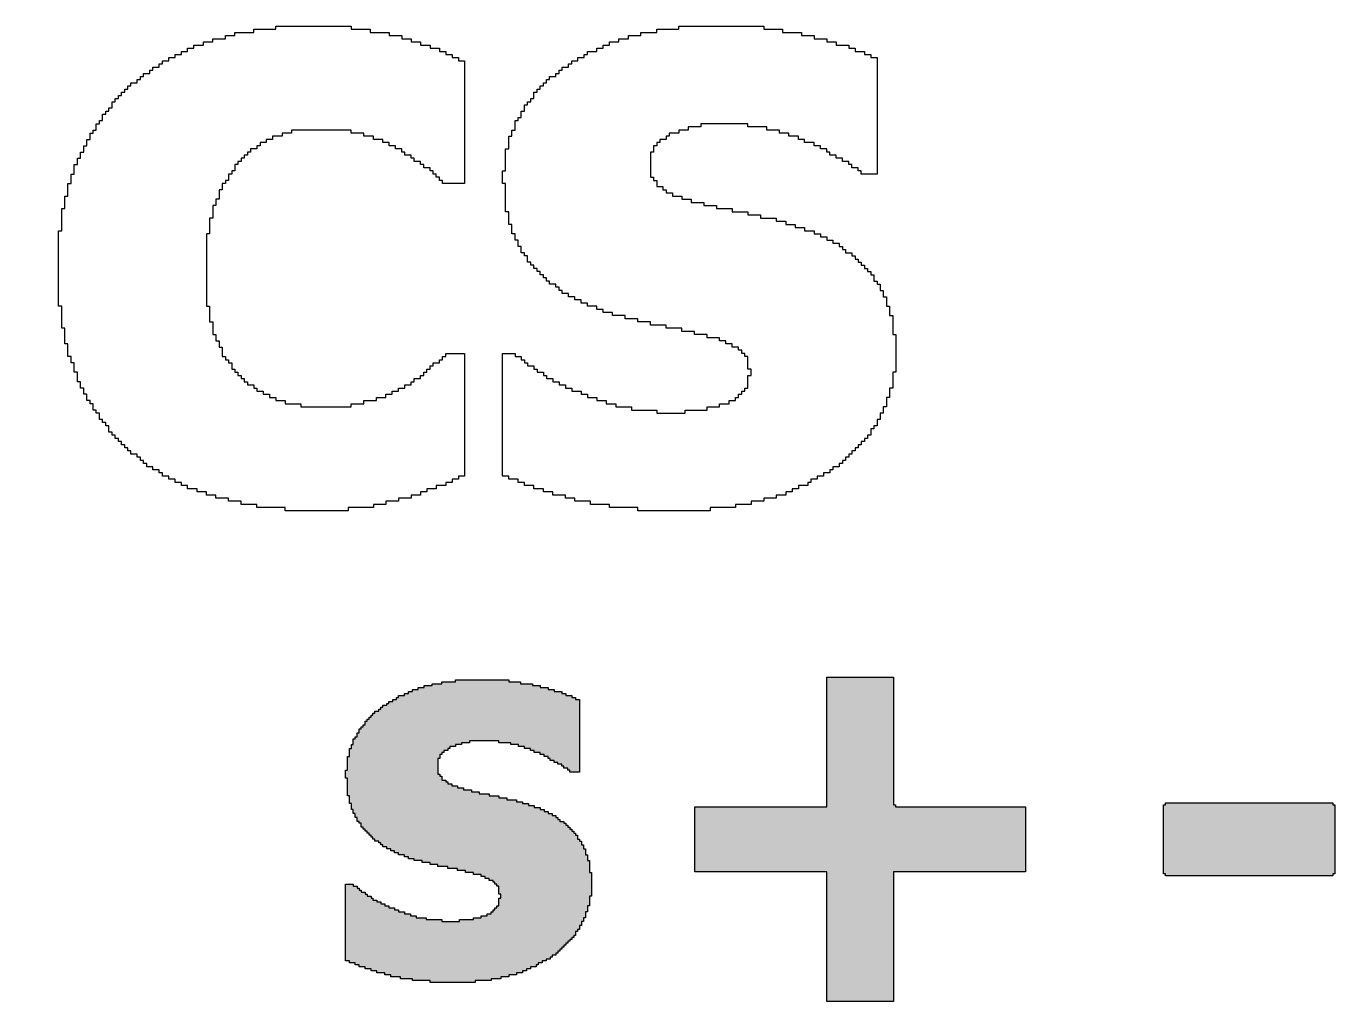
# Model space of a CAD drawing. Header units: inches. Extents: x 0.67 to 2.91, y 19.19 to 21.69.
# Drawn here: x 2.1376 to 2.6127, y 20.62 to 20.9755 of the extents above; entities that cross this region are included whole.
import ezdxf

# ---------------------------------------------------------------- set-up
doc = ezdxf.new("R2010")
doc.units = ezdxf.units.IN
doc.header["$LTSCALE"] = 1.21
doc.header["$MEASUREMENT"] = 0
doc.layers.add('R2V', color=7, linetype='Continuous')

msp = doc.modelspace()

# ---------------------------------------------------------------- hatches: boundary and pattern name
h = msp.add_hatch(color=5)
h.paths.add_polyline_path([(1.01657, 20.66645), (1.01657, 20.69145), (1.01586, 20.69145), (1.01586, 20.69217), (0.95514, 20.69217), (0.95514, 20.69145), (0.95443, 20.69145), (0.95443, 20.66645), (0.95514, 20.66645), (0.95514, 20.66574), (1.01586, 20.66574), (1.01586, 20.66645)])
h.paths.add_polyline_path([(1.17965, 20.66717), (1.17965, 20.69074), (1.13251, 20.69074), (1.13251, 20.69145), (1.13179, 20.69145), (1.13179, 20.73788), (1.10751, 20.73788), (1.10751, 20.69074), (1.05965, 20.69074), (1.05965, 20.66717), (1.10751, 20.66717), (1.10751, 20.62003), (1.13179, 20.62003), (1.13179, 20.66717)])
h.paths.add_polyline_path([(1.31648, 20.67672), (1.31648, 20.67743), (1.31577, 20.67743), (1.31577, 20.67886), (1.31506, 20.67886), (1.31506, 20.67957), (1.31434, 20.67957), (1.31434, 20.68029), (1.31363, 20.68029), (1.31363, 20.681), (1.31291, 20.681), (1.31291, 20.68172), (1.3122, 20.68172), (1.3122, 20.68243), (1.31148, 20.68243), (1.31148, 20.68314), (1.31077, 20.68314), (1.31077, 20.68386), (1.30934, 20.68386), (1.30934, 20.68457), (1.30863, 20.68457), (1.30863, 20.68529), (1.30791, 20.68529), (1.30791, 20.686), (1.30648, 20.686), (1.30648, 20.68672), (1.30506, 20.68672), (1.30506, 20.68743), (1.30363, 20.68743), (1.30363, 20.68814), (1.3022, 20.68814), (1.3022, 20.68886), (1.30006, 20.68886), (1.30006, 20.68957), (1.29791, 20.68957), (1.29791, 20.69029), (1.29577, 20.69029), (1.29577, 20.691), (1.29363, 20.691), (1.29363, 20.69172), (1.29006, 20.69172), (1.29006, 20.69243), (1.2872, 20.69243), (1.2872, 20.69314), (1.28363, 20.69314), (1.28363, 20.69386), (1.28006, 20.69386), (1.28006, 20.69457), (1.2772, 20.69457), (1.2772, 20.69529), (1.27434, 20.69529), (1.27434, 20.696), (1.2722, 20.696), (1.2722, 20.69672), (1.27006, 20.69672), (1.27006, 20.69743), (1.26863, 20.69743), (1.26863, 20.69814), (1.26791, 20.69814), (1.26791, 20.69886), (1.26648, 20.69886), (1.26648, 20.70029), (1.26577, 20.70029), (1.26577, 20.701), (1.26506, 20.701), (1.26506, 20.70672), (1.26577, 20.70672), (1.26577, 20.70814), (1.26648, 20.70814), (1.26648, 20.70886), (1.2672, 20.70886), (1.2672, 20.70957), (1.26863, 20.70957), (1.26863, 20.71029), (1.26934, 20.71029), (1.26934, 20.711), (1.27148, 20.711), (1.27148, 20.71172), (1.27363, 20.71172), (1.27363, 20.71243), (1.27648, 20.71243), (1.27648, 20.71314), (1.2872, 20.71314), (1.2872, 20.71243), (1.29148, 20.71243), (1.29148, 20.71172), (1.29434, 20.71172), (1.29434, 20.711), (1.29648, 20.711), (1.29648, 20.71029), (1.29863, 20.71029), (1.29863, 20.70957), (1.30006, 20.70957), (1.30006, 20.70886), (1.3022, 20.70886), (1.3022, 20.70814), (1.30363, 20.70814), (1.30363, 20.70743), (1.30506, 20.70743), (1.30506, 20.70672), (1.30577, 20.70672), (1.30577, 20.706), (1.3072, 20.706), (1.3072, 20.70529), (1.30863, 20.70529), (1.30863, 20.70457), (1.31006, 20.70457), (1.31006, 20.70386), (1.31077, 20.70386), (1.31077, 20.70314), (1.3122, 20.70314), (1.3122, 20.70243), (1.31291, 20.70243), (1.31291, 20.70172), (1.31648, 20.70172), (1.31648, 20.72814), (1.31506, 20.72814), (1.31506, 20.72886), (1.31363, 20.72886), (1.31363, 20.72957), (1.31148, 20.72957), (1.31148, 20.73029), (1.31006, 20.73029), (1.31006, 20.731), (1.3072, 20.731), (1.3072, 20.73172), (1.30506, 20.73172), (1.30506, 20.73243), (1.3022, 20.73243), (1.3022, 20.73314), (1.29934, 20.73314), (1.29934, 20.73386), (1.29506, 20.73386), (1.29506, 20.73457), (1.29077, 20.73457), (1.29077, 20.73529), (1.27148, 20.73529), (1.27148, 20.73457), (1.26648, 20.73457), (1.26648, 20.73386), (1.26291, 20.73386), (1.26291, 20.73314), (1.26006, 20.73314), (1.26006, 20.73243), (1.25791, 20.73243), (1.25791, 20.73172), (1.25577, 20.73172), (1.25577, 20.731), (1.25434, 20.731), (1.25434, 20.73029), (1.25291, 20.73029), (1.25291, 20.72957), (1.25077, 20.72957), (1.25077, 20.72886), (1.25006, 20.72886), (1.25006, 20.72814), (1.24863, 20.72814), (1.24863, 20.72743), (1.2472, 20.72743), (1.2472, 20.72672), (1.24648, 20.72672), (1.24648, 20.726), (1.24506, 20.726), (1.24506, 20.72529), (1.24434, 20.72529), (1.24434, 20.72457), (1.24363, 20.72457), (1.24363, 20.72386), (1.2422, 20.72386), (1.2422, 20.72314), (1.24148, 20.72314), (1.24148, 20.72243), (1.24077, 20.72243), (1.24077, 20.72172), (1.24006, 20.72172), (1.24006, 20.721), (1.23934, 20.721), (1.23934, 20.72029), (1.23863, 20.72029), (1.23863, 20.71886), (1.23791, 20.71886), (1.23791, 20.71814), (1.2372, 20.71814), (1.2372, 20.71743), (1.23648, 20.71743), (1.23648, 20.716), (1.23577, 20.716), (1.23577, 20.71457), (1.23506, 20.71457), (1.23506, 20.71386), (1.23434, 20.71386), (1.23434, 20.71172), (1.23363, 20.71172), (1.23363, 20.71029), (1.23291, 20.71029), (1.23291, 20.70743), (1.2322, 20.70743), (1.2322, 20.70243), (1.23148, 20.70243), (1.23148, 20.69957), (1.2322, 20.69957), (1.2322, 20.69314), (1.23291, 20.69314), (1.23291, 20.69029), (1.23363, 20.69029), (1.23363, 20.68814), (1.23434, 20.68814), (1.23434, 20.68672), (1.23506, 20.68672), (1.23506, 20.68529), (1.23577, 20.68529), (1.23577, 20.68386), (1.23648, 20.68386), (1.23648, 20.68314), (1.2372, 20.68314), (1.2372, 20.68172), (1.23791, 20.68172), (1.23791, 20.681), (1.23863, 20.681), (1.23863, 20.68029), (1.23934, 20.68029), (1.23934, 20.67957), (1.24006, 20.67957), (1.24006, 20.67886), (1.24077, 20.67886), (1.24077, 20.67814), (1.24148, 20.67814), (1.24148, 20.67743), (1.2422, 20.67743), (1.2422, 20.67672), (1.24363, 20.67672), (1.24363, 20.676), (1.24434, 20.676), (1.24434, 20.67529), (1.24506, 20.67529), (1.24506, 20.67457), (1.24648, 20.67457), (1.24648, 20.67386), (1.24791, 20.67386), (1.24791, 20.67314), (1.24934, 20.67314), (1.24934, 20.67243), (1.25077, 20.67243), (1.25077, 20.67172), (1.25291, 20.67172), (1.25291, 20.671), (1.25434, 20.671), (1.25434, 20.67029), (1.25648, 20.67029), (1.25648, 20.66957), (1.25934, 20.66957), (1.25934, 20.66886), (1.2622, 20.66886), (1.2622, 20.66814), (1.26506, 20.66814), (1.26506, 20.66743), (1.26863, 20.66743), (1.26863, 20.66672), (1.2722, 20.66672), (1.2722, 20.666), (1.27506, 20.666), (1.27506, 20.66529), (1.27791, 20.66529), (1.27791, 20.66457), (1.28077, 20.66457), (1.28077, 20.66386), (1.2822, 20.66386), (1.2822, 20.66314), (1.28363, 20.66314), (1.28363, 20.66243), (1.28506, 20.66243), (1.28506, 20.66172), (1.28577, 20.66172), (1.28577, 20.661), (1.28648, 20.661), (1.28648, 20.66029), (1.2872, 20.66029), (1.2872, 20.65743), (1.28791, 20.65743), (1.28791, 20.656), (1.2872, 20.656), (1.2872, 20.65314), (1.28648, 20.65314), (1.28648, 20.65243), (1.28577, 20.65243), (1.28577, 20.65172), (1.28506, 20.65172), (1.28506, 20.651), (1.28434, 20.651), (1.28434, 20.65029), (1.28291, 20.65029), (1.28291, 20.64957), (1.28077, 20.64957), (1.28077, 20.64886), (1.27791, 20.64886), (1.27791, 20.64814), (1.27291, 20.64814), (1.27291, 20.64743), (1.26648, 20.64743), (1.26648, 20.64814), (1.26077, 20.64814), (1.26077, 20.64886), (1.2572, 20.64886), (1.2572, 20.64957), (1.25506, 20.64957), (1.25506, 20.65029), (1.25291, 20.65029), (1.25291, 20.651), (1.25077, 20.651), (1.25077, 20.65172), (1.24934, 20.65172), (1.24934, 20.65243), (1.2472, 20.65243), (1.2472, 20.65314), (1.24577, 20.65314), (1.24577, 20.65386), (1.24434, 20.65386), (1.24434, 20.65457), (1.24291, 20.65457), (1.24291, 20.65529), (1.24148, 20.65529), (1.24148, 20.656), (1.24077, 20.656), (1.24077, 20.65672), (1.23934, 20.65672), (1.23934, 20.65743), (1.23863, 20.65743), (1.23863, 20.65814), (1.2372, 20.65814), (1.2372, 20.65886), (1.23648, 20.65886), (1.23648, 20.65957), (1.23577, 20.65957), (1.23577, 20.66029), (1.23434, 20.66029), (1.23434, 20.661), (1.23148, 20.661), (1.23148, 20.63314), (1.23291, 20.63314), (1.23291, 20.63243), (1.23506, 20.63243), (1.23506, 20.63172), (1.23648, 20.63172), (1.23648, 20.631), (1.23863, 20.631), (1.23863, 20.63029), (1.24077, 20.63029), (1.24077, 20.62957), (1.24291, 20.62957), (1.24291, 20.62886), (1.24577, 20.62886), (1.24577, 20.62814), (1.24791, 20.62814), (1.24791, 20.62743), (1.25148, 20.62743), (1.25148, 20.62672), (1.25577, 20.62672), (1.25577, 20.626), (1.2622, 20.626), (1.2622, 20.62529), (1.27863, 20.62529), (1.27863, 20.626), (1.28434, 20.626), (1.28434, 20.62672), (1.28791, 20.62672), (1.28791, 20.62743), (1.29077, 20.62743), (1.29077, 20.62814), (1.29363, 20.62814), (1.29363, 20.62886), (1.29577, 20.62886), (1.29577, 20.62957), (1.2972, 20.62957), (1.2972, 20.63029), (1.29863, 20.63029), (1.29863, 20.631), (1.30077, 20.631), (1.30077, 20.63172), (1.30148, 20.63172), (1.30148, 20.63243), (1.30291, 20.63243), (1.30291, 20.63314), (1.30434, 20.63314), (1.30434, 20.63386), (1.30577, 20.63386), (1.30577, 20.63457), (1.30648, 20.63457), (1.30648, 20.63529), (1.30791, 20.63529), (1.30791, 20.636), (1.30863, 20.636), (1.30863, 20.63672), (1.30934, 20.63672), (1.30934, 20.63743), (1.31006, 20.63743), (1.31006, 20.63814), (1.31077, 20.63814), (1.31077, 20.63886), (1.31148, 20.63886), (1.31148, 20.63957), (1.3122, 20.63957), (1.3122, 20.64029), (1.31291, 20.64029), (1.31291, 20.641), (1.31363, 20.641), (1.31363, 20.64172), (1.31434, 20.64172), (1.31434, 20.64243), (1.31506, 20.64243), (1.31506, 20.64386), (1.31577, 20.64386), (1.31577, 20.64457), (1.31648, 20.64457), (1.31648, 20.646), (1.3172, 20.646), (1.3172, 20.64743), (1.31791, 20.64743), (1.31791, 20.64886), (1.31863, 20.64886), (1.31863, 20.651), (1.31934, 20.651), (1.31934, 20.65314), (1.32006, 20.65314), (1.32006, 20.65672), (1.32077, 20.65672), (1.32077, 20.66529), (1.32006, 20.66529), (1.32006, 20.66957), (1.31934, 20.66957), (1.31934, 20.67172), (1.31863, 20.67172), (1.31863, 20.67386), (1.31791, 20.67386), (1.31791, 20.67529), (1.3172, 20.67529), (1.3172, 20.67672)])
h.paths.add_polyline_path([(2.32996, 20.6881), (2.32996, 20.68881), (2.32853, 20.68881), (2.32853, 20.68953), (2.3271, 20.68953), (2.3271, 20.69024), (2.32568, 20.69024), (2.32568, 20.69096), (2.32425, 20.69096), (2.32425, 20.69167), (2.3221, 20.69167), (2.3221, 20.69238), (2.31996, 20.69238), (2.31996, 20.6931), (2.31782, 20.6931), (2.31782, 20.69381), (2.31568, 20.69381), (2.31568, 20.69453), (2.3121, 20.69453), (2.3121, 20.69524), (2.30925, 20.69524), (2.30925, 20.69596), (2.30568, 20.69596), (2.30568, 20.69667), (2.3021, 20.69667), (2.3021, 20.69739), (2.29925, 20.69739), (2.29925, 20.6981), (2.29639, 20.6981), (2.29639, 20.69881), (2.29425, 20.69881), (2.29425, 20.69953), (2.2921, 20.69953), (2.2921, 20.70024), (2.29068, 20.70024), (2.29068, 20.70096), (2.28996, 20.70096), (2.28996, 20.70167), (2.28853, 20.70167), (2.28853, 20.7031), (2.28782, 20.7031), (2.28782, 20.70381), (2.2871, 20.70381), (2.2871, 20.70953), (2.28782, 20.70953), (2.28782, 20.71096), (2.28853, 20.71096), (2.28853, 20.71167), (2.28925, 20.71167), (2.28925, 20.71239), (2.29068, 20.71239), (2.29068, 20.7131), (2.29139, 20.7131), (2.29139, 20.71381), (2.29353, 20.71381), (2.29353, 20.71453), (2.29568, 20.71453), (2.29568, 20.71524), (2.29853, 20.71524), (2.29853, 20.71596), (2.30925, 20.71596), (2.30925, 20.71524), (2.31353, 20.71524), (2.31353, 20.71453), (2.31639, 20.71453), (2.31639, 20.71381), (2.31853, 20.71381), (2.31853, 20.7131), (2.32068, 20.7131), (2.32068, 20.71239), (2.3221, 20.71239), (2.3221, 20.71167), (2.32425, 20.71167), (2.32425, 20.71096), (2.32568, 20.71096), (2.32568, 20.71024), (2.3271, 20.71024), (2.3271, 20.70953), (2.32782, 20.70953), (2.32782, 20.70881), (2.32925, 20.70881), (2.32925, 20.7081), (2.33068, 20.7081), (2.33068, 20.70738), (2.3321, 20.70738), (2.3321, 20.70667), (2.33282, 20.70667), (2.33282, 20.70596), (2.33425, 20.70596), (2.33425, 20.70524), (2.33496, 20.70524), (2.33496, 20.70453), (2.33853, 20.70453), (2.33853, 20.73096), (2.3371, 20.73096), (2.3371, 20.73167), (2.33568, 20.73167), (2.33568, 20.73239), (2.33353, 20.73239), (2.33353, 20.7331), (2.3321, 20.7331), (2.3321, 20.73381), (2.32925, 20.73381), (2.32925, 20.73453), (2.3271, 20.73453), (2.3271, 20.73524), (2.32425, 20.73524), (2.32425, 20.73596), (2.32139, 20.73596), (2.32139, 20.73667), (2.3171, 20.73667), (2.3171, 20.73738), (2.31282, 20.73738), (2.31282, 20.7381), (2.29353, 20.7381), (2.29353, 20.73738), (2.28853, 20.73738), (2.28853, 20.73667), (2.28496, 20.73667), (2.28496, 20.73596), (2.2821, 20.73596), (2.2821, 20.73524), (2.27996, 20.73524), (2.27996, 20.73453), (2.27782, 20.73453), (2.27782, 20.73381), (2.27639, 20.73381), (2.27639, 20.7331), (2.27496, 20.7331), (2.27496, 20.73239), (2.27282, 20.73239), (2.27282, 20.73167), (2.2721, 20.73167), (2.2721, 20.73096), (2.27068, 20.73096), (2.27068, 20.73024), (2.26925, 20.73024), (2.26925, 20.72953), (2.26853, 20.72953), (2.26853, 20.72881), (2.2671, 20.72881), (2.2671, 20.7281), (2.26639, 20.7281), (2.26639, 20.72739), (2.26568, 20.72739), (2.26568, 20.72667), (2.26425, 20.72667), (2.26425, 20.72596), (2.26353, 20.72596), (2.26353, 20.72524), (2.26282, 20.72524), (2.26282, 20.72453), (2.2621, 20.72453), (2.2621, 20.72381), (2.26139, 20.72381), (2.26139, 20.7231), (2.26068, 20.7231), (2.26068, 20.72167), (2.25996, 20.72167), (2.25996, 20.72096), (2.25925, 20.72096), (2.25925, 20.72024), (2.25853, 20.72024), (2.25853, 20.71881), (2.25782, 20.71881), (2.25782, 20.71739), (2.2571, 20.71739), (2.2571, 20.71667), (2.25639, 20.71667), (2.25639, 20.71453), (2.25568, 20.71453), (2.25568, 20.7131), (2.25496, 20.7131), (2.25496, 20.71024), (2.25425, 20.71024), (2.25425, 20.70524), (2.25353, 20.70524), (2.25353, 20.70239), (2.25425, 20.70239), (2.25425, 20.69596), (2.25496, 20.69596), (2.25496, 20.6931), (2.25568, 20.6931), (2.25568, 20.69096), (2.25639, 20.69096), (2.25639, 20.68953), (2.2571, 20.68953), (2.2571, 20.6881), (2.25782, 20.6881), (2.25782, 20.68667), (2.25853, 20.68667), (2.25853, 20.68596), (2.25925, 20.68596), (2.25925, 20.68453), (2.25996, 20.68453), (2.25996, 20.68381), (2.26068, 20.68381), (2.26068, 20.6831), (2.26139, 20.6831), (2.26139, 20.68239), (2.2621, 20.68239), (2.2621, 20.68167), (2.26282, 20.68167), (2.26282, 20.68096), (2.26353, 20.68096), (2.26353, 20.68024), (2.26425, 20.68024), (2.26425, 20.67953), (2.26568, 20.67953), (2.26568, 20.67881), (2.26639, 20.67881), (2.26639, 20.6781), (2.2671, 20.6781), (2.2671, 20.67738), (2.26853, 20.67738), (2.26853, 20.67667), (2.26996, 20.67667), (2.26996, 20.67596), (2.27139, 20.67596), (2.27139, 20.67524), (2.27282, 20.67524), (2.27282, 20.67453), (2.27496, 20.67453), (2.27496, 20.67381), (2.27639, 20.67381), (2.27639, 20.6731), (2.27853, 20.6731), (2.27853, 20.67239), (2.28139, 20.67239), (2.28139, 20.67167), (2.28425, 20.67167), (2.28425, 20.67096), (2.2871, 20.67096), (2.2871, 20.67024), (2.29068, 20.67024), (2.29068, 20.66953), (2.29425, 20.66953), (2.29425, 20.66881), (2.2971, 20.66881), (2.2971, 20.6681), (2.29996, 20.6681), (2.29996, 20.66739), (2.30282, 20.66739), (2.30282, 20.66667), (2.30425, 20.66667), (2.30425, 20.66596), (2.30568, 20.66596), (2.30568, 20.66524), (2.3071, 20.66524), (2.3071, 20.66453), (2.30782, 20.66453), (2.30782, 20.66381), (2.30853, 20.66381), (2.30853, 20.6631), (2.30925, 20.6631), (2.30925, 20.66024), (2.30996, 20.66024), (2.30996, 20.65881), (2.30925, 20.65881), (2.30925, 20.65596), (2.30853, 20.65596), (2.30853, 20.65524), (2.30782, 20.65524), (2.30782, 20.65453), (2.3071, 20.65453), (2.3071, 20.65381), (2.30639, 20.65381), (2.30639, 20.6531), (2.30496, 20.6531), (2.30496, 20.65239), (2.30282, 20.65239), (2.30282, 20.65167), (2.29996, 20.65167), (2.29996, 20.65096), (2.29496, 20.65096), (2.29496, 20.65024), (2.28853, 20.65024), (2.28853, 20.65096), (2.28282, 20.65096), (2.28282, 20.65167), (2.27925, 20.65167), (2.27925, 20.65239), (2.2771, 20.65239), (2.2771, 20.6531), (2.27496, 20.6531), (2.27496, 20.65381), (2.27282, 20.65381), (2.27282, 20.65453), (2.27139, 20.65453), (2.27139, 20.65524), (2.26925, 20.65524), (2.26925, 20.65596), (2.26782, 20.65596), (2.26782, 20.65667), (2.26639, 20.65667), (2.26639, 20.65739), (2.26496, 20.65739), (2.26496, 20.6581), (2.26353, 20.6581), (2.26353, 20.65881), (2.26282, 20.65881), (2.26282, 20.65953), (2.26139, 20.65953), (2.26139, 20.66024), (2.26068, 20.66024), (2.26068, 20.66096), (2.25925, 20.66096), (2.25925, 20.66167), (2.25853, 20.66167), (2.25853, 20.66238), (2.25782, 20.66238), (2.25782, 20.6631), (2.25639, 20.6631), (2.25639, 20.66381), (2.25353, 20.66381), (2.25353, 20.63596), (2.25496, 20.63596), (2.25496, 20.63524), (2.2571, 20.63524), (2.2571, 20.63453), (2.25853, 20.63453), (2.25853, 20.63381), (2.26068, 20.63381), (2.26068, 20.6331), (2.26282, 20.6331), (2.26282, 20.63238), (2.26496, 20.63238), (2.26496, 20.63167), (2.26782, 20.63167), (2.26782, 20.63096), (2.26996, 20.63096), (2.26996, 20.63024), (2.27353, 20.63024), (2.27353, 20.62953), (2.27782, 20.62953), (2.27782, 20.62881), (2.28425, 20.62881), (2.28425, 20.6281), (2.30068, 20.6281), (2.30068, 20.62881), (2.30639, 20.62881), (2.30639, 20.62953), (2.30996, 20.62953), (2.30996, 20.63024), (2.31282, 20.63024), (2.31282, 20.63096), (2.31568, 20.63096), (2.31568, 20.63167), (2.31782, 20.63167), (2.31782, 20.63238), (2.31925, 20.63238), (2.31925, 20.6331), (2.32068, 20.6331), (2.32068, 20.63381), (2.32282, 20.63381), (2.32282, 20.63453), (2.32353, 20.63453), (2.32353, 20.63524), (2.32496, 20.63524), (2.32496, 20.63596), (2.32639, 20.63596), (2.32639, 20.63667), (2.32782, 20.63667), (2.32782, 20.63739), (2.32853, 20.63739), (2.32853, 20.6381), (2.32996, 20.6381), (2.32996, 20.63881), (2.33068, 20.63881), (2.33068, 20.63953), (2.33139, 20.63953), (2.33139, 20.64024), (2.3321, 20.64024), (2.3321, 20.64096), (2.33282, 20.64096), (2.33282, 20.64167), (2.33353, 20.64167), (2.33353, 20.64239), (2.33425, 20.64239), (2.33425, 20.6431), (2.33496, 20.6431), (2.33496, 20.64381), (2.33568, 20.64381), (2.33568, 20.64453), (2.33639, 20.64453), (2.33639, 20.64524), (2.3371, 20.64524), (2.3371, 20.64667), (2.33782, 20.64667), (2.33782, 20.64738), (2.33853, 20.64738), (2.33853, 20.64881), (2.33925, 20.64881), (2.33925, 20.65024), (2.33996, 20.65024), (2.33996, 20.65167), (2.34068, 20.65167), (2.34068, 20.65381), (2.34139, 20.65381), (2.34139, 20.65596), (2.3421, 20.65596), (2.3421, 20.65953), (2.34282, 20.65953), (2.34282, 20.6681), (2.3421, 20.6681), (2.3421, 20.67239), (2.34139, 20.67239), (2.34139, 20.67453), (2.34068, 20.67453), (2.34068, 20.67667), (2.33996, 20.67667), (2.33996, 20.6781), (2.33925, 20.6781), (2.33925, 20.67953), (2.33853, 20.67953), (2.33853, 20.68024), (2.33782, 20.68024), (2.33782, 20.68167), (2.3371, 20.68167), (2.3371, 20.68239), (2.33639, 20.68239), (2.33639, 20.6831), (2.33568, 20.6831), (2.33568, 20.68381), (2.33496, 20.68381), (2.33496, 20.68453), (2.33425, 20.68453), (2.33425, 20.68524), (2.33353, 20.68524), (2.33353, 20.68596), (2.33282, 20.68596), (2.33282, 20.68667), (2.33139, 20.68667), (2.33139, 20.68739), (2.33068, 20.68739), (2.33068, 20.6881)])
h.paths.add_polyline_path([(2.50041, 20.66837), (2.50041, 20.69194), (2.45327, 20.69194), (2.45327, 20.69265), (2.45255, 20.69265), (2.45255, 20.73908), (2.42827, 20.73908), (2.42827, 20.69194), (2.38041, 20.69194), (2.38041, 20.66837), (2.42827, 20.66837), (2.42827, 20.62122), (2.45255, 20.62122), (2.45255, 20.66837)])
h.paths.add_polyline_path([(2.61271, 20.66765), (2.61271, 20.69265), (2.612, 20.69265), (2.612, 20.69337), (2.55128, 20.69337), (2.55128, 20.69265), (2.55057, 20.69265), (2.55057, 20.66765), (2.55128, 20.66765), (2.55128, 20.66694), (2.612, 20.66694), (2.612, 20.66765)])

# ---------------------------------------------------------------- linework, layer by layer
at = {"layer": 'R2V', "color": 5}
for points in [[(2.25566, 20.97547, 0), (2.25566, 20.97433, 0), (2.26252, 20.97433, 0), (2.26252, 20.97319, 0), (2.26938, 20.97319, 0), (2.26938, 20.97205, 0), (2.27395, 20.97205, 0), (2.27395, 20.9709, 0), (2.27738, 20.9709, 0), (2.27738, 20.96976, 0), (2.2808, 20.96976, 0), (2.2808, 20.96862, 0), (2.28423, 20.96862, 0), (2.28423, 20.96747, 0), (2.28766, 20.96747, 0), (2.28766, 20.96633, 0), (2.28995, 20.96633, 0), (2.28995, 20.96519, 0), (2.29223, 20.96519, 0), (2.29223, 20.96405, 0), (2.29452, 20.96405, 0), (2.29452, 20.9629, 0), (2.2968, 20.9629, 0), (2.2968, 20.91833, 0), (2.2888, 20.91833, 0), (2.2888, 20.91947, 0), (2.28766, 20.91947, 0), (2.28766, 20.92062, 0), (2.28652, 20.92062, 0), (2.28652, 20.92176, 0), (2.28538, 20.92176, 0), (2.28538, 20.9229, 0), (2.28423, 20.9229, 0), (2.28423, 20.92405, 0), (2.28195, 20.92405, 0), (2.28195, 20.92519, 0), (2.2808, 20.92519, 0), (2.2808, 20.92633, 0), (2.27852, 20.92633, 0), (2.27852, 20.92747, 0), (2.27738, 20.92747, 0), (2.27738, 20.92862, 0), (2.27509, 20.92862, 0), (2.27509, 20.92976, 0), (2.27395, 20.92976, 0), (2.27395, 20.9309, 0), (2.27166, 20.9309, 0), (2.27166, 20.93205, 0), (2.26938, 20.93205, 0), (2.26938, 20.93319, 0), (2.26709, 20.93319, 0), (2.26709, 20.93433, 0), (2.26366, 20.93433, 0), (2.26366, 20.93547, 0), (2.26023, 20.93547, 0), (2.26023, 20.93662, 0), (2.25566, 20.93662, 0), (2.25566, 20.93776, 0), (2.23395, 20.93776, 0), (2.23395, 20.93662, 0), (2.23052, 20.93662, 0), (2.23052, 20.93547, 0), (2.22709, 20.93547, 0), (2.22709, 20.93433, 0), (2.2248, 20.93433, 0), (2.2248, 20.93319, 0), (2.22252, 20.93319, 0), (2.22252, 20.93205, 0), (2.22138, 20.93205, 0), (2.22138, 20.9309, 0), (2.21909, 20.9309, 0), (2.21909, 20.92976, 0), (2.21795, 20.92976, 0), (2.21795, 20.92862, 0), (2.2168, 20.92862, 0), (2.2168, 20.92747, 0), (2.21566, 20.92747, 0), (2.21566, 20.92633, 0), (2.21452, 20.92633, 0), (2.21452, 20.92519, 0), (2.21338, 20.92519, 0), (2.21338, 20.9229, 0), (2.21223, 20.9229, 0), (2.21223, 20.92176, 0), (2.21109, 20.92176, 0), (2.21109, 20.91947, 0), (2.20995, 20.91947, 0), (2.20995, 20.91833, 0), (2.2088, 20.91833, 0), (2.2088, 20.91605, 0), (2.20766, 20.91605, 0), (2.20766, 20.91262, 0), (2.20652, 20.91262, 0), (2.20652, 20.91033, 0), (2.20538, 20.91033, 0), (2.20538, 20.90576, 0), (2.20423, 20.90576, 0), (2.20423, 20.90005, 0), (2.20309, 20.90005, 0), (2.20309, 20.87376, 0), (2.20423, 20.87376, 0), (2.20423, 20.86805, 0), (2.20538, 20.86805, 0), (2.20538, 20.86347, 0), (2.20652, 20.86347, 0), (2.20652, 20.86119, 0), (2.20766, 20.86119, 0), (2.20766, 20.8589, 0), (2.2088, 20.8589, 0), (2.2088, 20.85547, 0), (2.20995, 20.85547, 0), (2.20995, 20.85433, 0), (2.21109, 20.85433, 0), (2.21109, 20.85319, 0), (2.21223, 20.85319, 0), (2.21223, 20.8509, 0), (2.21338, 20.8509, 0), (2.21338, 20.84976, 0), (2.21452, 20.84976, 0), (2.21452, 20.84862, 0), (2.21566, 20.84862, 0), (2.21566, 20.84747, 0), (2.2168, 20.84747, 0), (2.2168, 20.84633, 0), (2.21795, 20.84633, 0), (2.21795, 20.84519, 0), (2.22023, 20.84519, 0), (2.22023, 20.84405, 0), (2.22138, 20.84405, 0), (2.22138, 20.8429, 0), (2.22366, 20.8429, 0), (2.22366, 20.84176, 0), (2.22595, 20.84176, 0), (2.22595, 20.84062, 0), (2.22823, 20.84062, 0), (2.22823, 20.83947, 0), (2.23166, 20.83947, 0), (2.23166, 20.83833, 0), (2.23738, 20.83833, 0), (2.23738, 20.83719, 0), (2.25566, 20.83719, 0), (2.25566, 20.83833, 0), (2.26023, 20.83833, 0), (2.26023, 20.83947, 0), (2.2648, 20.83947, 0), (2.2648, 20.84062, 0), (2.26823, 20.84062, 0), (2.26823, 20.84176, 0), (2.27052, 20.84176, 0), (2.27052, 20.8429, 0), (2.2728, 20.8429, 0), (2.2728, 20.84405, 0), (2.27509, 20.84405, 0), (2.27509, 20.84519, 0), (2.27738, 20.84519, 0), (2.27738, 20.84633, 0), (2.27852, 20.84633, 0), (2.27852, 20.84747, 0), (2.2808, 20.84747, 0), (2.2808, 20.84862, 0), (2.28195, 20.84862, 0), (2.28195, 20.84976, 0), (2.28309, 20.84976, 0), (2.28309, 20.8509, 0), (2.28423, 20.8509, 0), (2.28423, 20.85205, 0), (2.28538, 20.85205, 0), (2.28538, 20.85319, 0), (2.28766, 20.85319, 0), (2.28766, 20.85433, 0), (2.2888, 20.85433, 0), (2.2888, 20.85547, 0), (2.28995, 20.85547, 0), (2.28995, 20.85662, 0), (2.2968, 20.85662, 0), (2.2968, 20.81205, 0), (2.29452, 20.81205, 0), (2.29452, 20.8109, 0), (2.29223, 20.8109, 0), (2.29223, 20.80976, 0), (2.28995, 20.80976, 0), (2.28995, 20.80862, 0), (2.28652, 20.80862, 0), (2.28652, 20.80747, 0), (2.28309, 20.80747, 0), (2.28309, 20.80633, 0), (2.2808, 20.80633, 0), (2.2808, 20.80519, 0), (2.27738, 20.80519, 0), (2.27738, 20.80405, 0), (2.2728, 20.80405, 0), (2.2728, 20.8029, 0), (2.26823, 20.8029, 0), (2.26823, 20.80176, 0), (2.26366, 20.80176, 0), (2.26366, 20.80062, 0), (2.25452, 20.80062, 0), (2.25452, 20.79947, 0), (2.23166, 20.79947, 0), (2.23166, 20.80062, 0), (2.22138, 20.80062, 0), (2.22138, 20.80176, 0), (2.21566, 20.80176, 0), (2.21566, 20.8029, 0), (2.21109, 20.8029, 0), (2.21109, 20.80405, 0), (2.20652, 20.80405, 0), (2.20652, 20.80519, 0), (2.20309, 20.80519, 0), (2.20309, 20.80633, 0), (2.19966, 20.80633, 0), (2.19966, 20.80747, 0), (2.19623, 20.80747, 0), (2.19623, 20.80862, 0), (2.19395, 20.80862, 0), (2.19395, 20.80976, 0), (2.19166, 20.80976, 0), (2.19166, 20.8109, 0), (2.18938, 20.8109, 0), (2.18938, 20.81205, 0), (2.18709, 20.81205, 0), (2.18709, 20.81319, 0), (2.18595, 20.81319, 0), (2.18595, 20.81433, 0), (2.18366, 20.81433, 0), (2.18366, 20.81547, 0), (2.18138, 20.81547, 0), (2.18138, 20.81662, 0), (2.18023, 20.81662, 0), (2.18023, 20.81776, 0), (2.17909, 20.81776, 0), (2.17909, 20.8189, 0), (2.17795, 20.8189, 0), (2.17795, 20.82005, 0), (2.17566, 20.82005, 0), (2.17566, 20.82119, 0), (2.17452, 20.82119, 0), (2.17452, 20.82233, 0), (2.17338, 20.82233, 0), (2.17338, 20.82347, 0), (2.17223, 20.82347, 0), (2.17223, 20.82462, 0), (2.17109, 20.82462, 0), (2.17109, 20.82576, 0), (2.16995, 20.82576, 0), (2.16995, 20.8269, 0), (2.1688, 20.8269, 0), (2.1688, 20.82805, 0), (2.16766, 20.82805, 0), (2.16766, 20.83033, 0), (2.16652, 20.83033, 0), (2.16652, 20.83147, 0), (2.16538, 20.83147, 0), (2.16538, 20.83262, 0), (2.16423, 20.83262, 0), (2.16423, 20.8349, 0), (2.16309, 20.8349, 0), (2.16309, 20.83605, 0), (2.16195, 20.83605, 0), (2.16195, 20.83833, 0), (2.1608, 20.83833, 0), (2.1608, 20.83947, 0), (2.15966, 20.83947, 0), (2.15966, 20.84176, 0), (2.15852, 20.84176, 0), (2.15852, 20.84405, 0), (2.15738, 20.84405, 0), (2.15738, 20.84633, 0), (2.15623, 20.84633, 0), (2.15623, 20.84976, 0), (2.15509, 20.84976, 0), (2.15509, 20.85319, 0), (2.15395, 20.85319, 0), (2.15395, 20.85547, 0), (2.1528, 20.85547, 0), (2.1528, 20.86005, 0), (2.15166, 20.86005, 0), (2.15166, 20.86576, 0), (2.15052, 20.86576, 0), (2.15052, 20.87376, 0), (2.14938, 20.87376, 0), (2.14938, 20.90119, 0), (2.15052, 20.90119, 0), (2.15052, 20.90919, 0), (2.15166, 20.90919, 0), (2.15166, 20.91376, 0), (2.1528, 20.91376, 0), (2.1528, 20.91833, 0), (2.15395, 20.91833, 0), (2.15395, 20.92176, 0), (2.15509, 20.92176, 0), (2.15509, 20.92519, 0), (2.15623, 20.92519, 0), (2.15623, 20.92747, 0), (2.15738, 20.92747, 0), (2.15738, 20.92976, 0), (2.15852, 20.92976, 0), (2.15852, 20.93205, 0), (2.15966, 20.93205, 0), (2.15966, 20.93433, 0), (2.1608, 20.93433, 0), (2.1608, 20.93662, 0), (2.16195, 20.93662, 0), (2.16195, 20.93776, 0), (2.16309, 20.93776, 0), (2.16309, 20.94005, 0), (2.16423, 20.94005, 0), (2.16423, 20.94119, 0), (2.16538, 20.94119, 0), (2.16538, 20.94347, 0), (2.16652, 20.94347, 0), (2.16652, 20.94462, 0), (2.16766, 20.94462, 0), (2.16766, 20.94576, 0), (2.1688, 20.94576, 0), (2.1688, 20.94805, 0), (2.16995, 20.94805, 0), (2.16995, 20.94919, 0), (2.17109, 20.94919, 0), (2.17109, 20.95033, 0), (2.17223, 20.95033, 0), (2.17223, 20.95147, 0), (2.17338, 20.95147, 0), (2.17338, 20.95262, 0), (2.17452, 20.95262, 0), (2.17452, 20.95376, 0), (2.17566, 20.95376, 0), (2.17566, 20.9549, 0), (2.17795, 20.9549, 0), (2.17795, 20.95605, 0), (2.17909, 20.95605, 0), (2.17909, 20.95719, 0), (2.18023, 20.95719, 0), (2.18023, 20.95833, 0), (2.18252, 20.95833, 0), (2.18252, 20.95947, 0), (2.18366, 20.95947, 0), (2.18366, 20.96062, 0), (2.18595, 20.96062, 0), (2.18595, 20.96176, 0), (2.18709, 20.96176, 0), (2.18709, 20.9629, 0), (2.18938, 20.9629, 0), (2.18938, 20.96405, 0), (2.19166, 20.96405, 0), (2.19166, 20.96519, 0), (2.19395, 20.96519, 0), (2.19395, 20.96633, 0), (2.19623, 20.96633, 0), (2.19623, 20.96747, 0), (2.19852, 20.96747, 0), (2.19852, 20.96862, 0), (2.20195, 20.96862, 0), (2.20195, 20.96976, 0), (2.20538, 20.96976, 0), (2.20538, 20.9709, 0), (2.20995, 20.9709, 0), (2.20995, 20.97205, 0), (2.21338, 20.97205, 0), (2.21338, 20.97319, 0), (2.22023, 20.97319, 0), (2.22023, 20.97433, 0), (2.22823, 20.97433, 0), (2.22823, 20.97547, 0), (2.25566, 20.97547, 0)], [(2.40538, 20.97547, 0), (2.40538, 20.97433, 0), (2.41223, 20.97433, 0), (2.41223, 20.97319, 0), (2.41909, 20.97319, 0), (2.41909, 20.97205, 0), (2.42366, 20.97205, 0), (2.42366, 20.9709, 0), (2.42823, 20.9709, 0), (2.42823, 20.96976, 0), (2.43166, 20.96976, 0), (2.43166, 20.96862, 0), (2.43623, 20.96862, 0), (2.43623, 20.96747, 0), (2.43852, 20.96747, 0), (2.43852, 20.96633, 0), (2.44195, 20.96633, 0), (2.44195, 20.96519, 0), (2.44423, 20.96519, 0), (2.44423, 20.96405, 0), (2.44652, 20.96405, 0), (2.44652, 20.92176, 0), (2.4408, 20.92176, 0), (2.4408, 20.9229, 0), (2.43966, 20.9229, 0), (2.43966, 20.92405, 0), (2.43738, 20.92405, 0), (2.43738, 20.92519, 0), (2.43623, 20.92519, 0), (2.43623, 20.92633, 0), (2.43395, 20.92633, 0), (2.43395, 20.92747, 0), (2.43166, 20.92747, 0), (2.43166, 20.92862, 0), (2.42938, 20.92862, 0), (2.42938, 20.92976, 0), (2.42823, 20.92976, 0), (2.42823, 20.9309, 0), (2.42595, 20.9309, 0), (2.42595, 20.93205, 0), (2.42366, 20.93205, 0), (2.42366, 20.93319, 0), (2.42023, 20.93319, 0), (2.42023, 20.93433, 0), (2.41795, 20.93433, 0), (2.41795, 20.93547, 0), (2.41452, 20.93547, 0), (2.41452, 20.93662, 0), (2.41109, 20.93662, 0), (2.41109, 20.93776, 0), (2.40652, 20.93776, 0), (2.40652, 20.9389, 0), (2.39966, 20.9389, 0), (2.39966, 20.94005, 0), (2.38252, 20.94005, 0), (2.38252, 20.9389, 0), (2.37795, 20.9389, 0), (2.37795, 20.93776, 0), (2.37452, 20.93776, 0), (2.37452, 20.93662, 0), (2.37109, 20.93662, 0), (2.37109, 20.93547, 0), (2.36995, 20.93547, 0), (2.36995, 20.93433, 0), (2.36766, 20.93433, 0), (2.36766, 20.93319, 0), (2.36652, 20.93319, 0), (2.36652, 20.93205, 0), (2.36538, 20.93205, 0), (2.36538, 20.92976, 0), (2.36423, 20.92976, 0), (2.36423, 20.92062, 0), (2.36538, 20.92062, 0), (2.36538, 20.91947, 0), (2.36652, 20.91947, 0), (2.36652, 20.91719, 0), (2.3688, 20.91719, 0), (2.3688, 20.91605, 0), (2.36995, 20.91605, 0), (2.36995, 20.9149, 0), (2.37223, 20.9149, 0), (2.37223, 20.91376, 0), (2.37566, 20.91376, 0), (2.37566, 20.91262, 0), (2.37909, 20.91262, 0), (2.37909, 20.91147, 0), (2.38366, 20.91147, 0), (2.38366, 20.91033, 0), (2.38823, 20.91033, 0), (2.38823, 20.90919, 0), (2.39395, 20.90919, 0), (2.39395, 20.90805, 0), (2.39966, 20.90805, 0), (2.39966, 20.9069, 0), (2.40423, 20.9069, 0), (2.40423, 20.90576, 0), (2.40995, 20.90576, 0), (2.40995, 20.90462, 0), (2.41338, 20.90462, 0), (2.41338, 20.90347, 0), (2.4168, 20.90347, 0), (2.4168, 20.90233, 0), (2.42023, 20.90233, 0), (2.42023, 20.90119, 0), (2.42366, 20.90119, 0), (2.42366, 20.90005, 0), (2.42595, 20.90005, 0), (2.42595, 20.8989, 0), (2.42823, 20.8989, 0), (2.42823, 20.89776, 0), (2.43052, 20.89776, 0), (2.43052, 20.89662, 0), (2.4328, 20.89662, 0), (2.4328, 20.89547, 0), (2.43395, 20.89547, 0), (2.43395, 20.89433, 0), (2.43509, 20.89433, 0), (2.43509, 20.89319, 0), (2.43738, 20.89319, 0), (2.43738, 20.89205, 0), (2.43852, 20.89205, 0), (2.43852, 20.8909, 0), (2.43966, 20.8909, 0), (2.43966, 20.88976, 0), (2.4408, 20.88976, 0), (2.4408, 20.88862, 0), (2.44195, 20.88862, 0), (2.44195, 20.88747, 0), (2.44309, 20.88747, 0), (2.44309, 20.88633, 0), (2.44423, 20.88633, 0), (2.44423, 20.88519, 0), (2.44538, 20.88519, 0), (2.44538, 20.8829, 0), (2.44652, 20.8829, 0), (2.44652, 20.88176, 0), (2.44766, 20.88176, 0), (2.44766, 20.87947, 0), (2.4488, 20.87947, 0), (2.4488, 20.87719, 0), (2.44995, 20.87719, 0), (2.44995, 20.87376, 0), (2.45109, 20.87376, 0), (2.45109, 20.87033, 0), (2.45223, 20.87033, 0), (2.45223, 20.86347, 0), (2.45338, 20.86347, 0), (2.45338, 20.84976, 0), (2.45223, 20.84976, 0), (2.45223, 20.84405, 0), (2.45109, 20.84405, 0), (2.45109, 20.84062, 0), (2.44995, 20.84062, 0), (2.44995, 20.83719, 0), (2.4488, 20.83719, 0), (2.4488, 20.8349, 0), (2.44766, 20.8349, 0), (2.44766, 20.83262, 0), (2.44652, 20.83262, 0), (2.44652, 20.83033, 0), (2.44538, 20.83033, 0), (2.44538, 20.82919, 0), (2.44423, 20.82919, 0), (2.44423, 20.8269, 0), (2.44309, 20.8269, 0), (2.44309, 20.82576, 0), (2.44195, 20.82576, 0), (2.44195, 20.82462, 0), (2.4408, 20.82462, 0), (2.4408, 20.82347, 0), (2.43966, 20.82347, 0), (2.43966, 20.82233, 0), (2.43852, 20.82233, 0), (2.43852, 20.82119, 0), (2.43738, 20.82119, 0), (2.43738, 20.82005, 0), (2.43623, 20.82005, 0), (2.43623, 20.8189, 0), (2.43509, 20.8189, 0), (2.43509, 20.81776, 0), (2.43395, 20.81776, 0), (2.43395, 20.81662, 0), (2.4328, 20.81662, 0), (2.4328, 20.81547, 0), (2.43052, 20.81547, 0), (2.43052, 20.81433, 0), (2.42938, 20.81433, 0), (2.42938, 20.81319, 0), (2.42709, 20.81319, 0), (2.42709, 20.81205, 0), (2.4248, 20.81205, 0), (2.4248, 20.8109, 0), (2.42252, 20.8109, 0), (2.42252, 20.80976, 0), (2.42138, 20.80976, 0), (2.42138, 20.80862, 0), (2.41795, 20.80862, 0), (2.41795, 20.80747, 0), (2.41566, 20.80747, 0), (2.41566, 20.80633, 0), (2.41338, 20.80633, 0), (2.41338, 20.80519, 0), (2.40995, 20.80519, 0), (2.40995, 20.80405, 0), (2.40538, 20.80405, 0), (2.40538, 20.8029, 0), (2.4008, 20.8029, 0), (2.4008, 20.80176, 0), (2.39509, 20.80176, 0), (2.39509, 20.80062, 0), (2.38595, 20.80062, 0), (2.38595, 20.79947, 0), (2.35966, 20.79947, 0), (2.35966, 20.80062, 0), (2.34938, 20.80062, 0), (2.34938, 20.80176, 0), (2.34252, 20.80176, 0), (2.34252, 20.8029, 0), (2.3368, 20.8029, 0), (2.3368, 20.80405, 0), (2.33338, 20.80405, 0), (2.33338, 20.80519, 0), (2.3288, 20.80519, 0), (2.3288, 20.80633, 0), (2.32538, 20.80633, 0), (2.32538, 20.80747, 0), (2.32195, 20.80747, 0), (2.32195, 20.80862, 0), (2.31852, 20.80862, 0), (2.31852, 20.80976, 0), (2.31623, 20.80976, 0), (2.31623, 20.8109, 0), (2.3128, 20.8109, 0), (2.3128, 20.81205, 0), (2.31052, 20.81205, 0), (2.31052, 20.85662, 0), (2.31509, 20.85662, 0), (2.31509, 20.85547, 0), (2.31738, 20.85547, 0), (2.31738, 20.85433, 0), (2.31852, 20.85433, 0), (2.31852, 20.85319, 0), (2.31966, 20.85319, 0), (2.31966, 20.85205, 0), (2.32195, 20.85205, 0), (2.32195, 20.8509, 0), (2.32309, 20.8509, 0), (2.32309, 20.84976, 0), (2.32538, 20.84976, 0), (2.32538, 20.84862, 0), (2.32652, 20.84862, 0), (2.32652, 20.84747, 0), (2.3288, 20.84747, 0), (2.3288, 20.84633, 0), (2.33109, 20.84633, 0), (2.33109, 20.84519, 0), (2.33338, 20.84519, 0), (2.33338, 20.84405, 0), (2.33566, 20.84405, 0), (2.33566, 20.8429, 0), (2.33909, 20.8429, 0), (2.33909, 20.84176, 0), (2.34138, 20.84176, 0), (2.34138, 20.84062, 0), (2.3448, 20.84062, 0), (2.3448, 20.83947, 0), (2.34823, 20.83947, 0), (2.34823, 20.83833, 0), (2.35166, 20.83833, 0), (2.35166, 20.83719, 0), (2.35738, 20.83719, 0), (2.35738, 20.83605, 0), (2.36652, 20.83605, 0), (2.36652, 20.8349, 0), (2.3768, 20.8349, 0), (2.3768, 20.83605, 0), (2.3848, 20.83605, 0), (2.3848, 20.83719, 0), (2.38938, 20.83719, 0), (2.38938, 20.83833, 0), (2.3928, 20.83833, 0), (2.3928, 20.83947, 0), (2.39509, 20.83947, 0), (2.39509, 20.84062, 0), (2.39623, 20.84062, 0), (2.39623, 20.84176, 0), (2.39738, 20.84176, 0), (2.39738, 20.8429, 0), (2.39852, 20.8429, 0), (2.39852, 20.84405, 0), (2.39966, 20.84405, 0), (2.39966, 20.84862, 0), (2.4008, 20.84862, 0), (2.4008, 20.8509, 0), (2.39966, 20.8509, 0), (2.39966, 20.85547, 0), (2.39852, 20.85547, 0), (2.39852, 20.85662, 0), (2.39738, 20.85662, 0), (2.39738, 20.85776, 0), (2.39623, 20.85776, 0), (2.39623, 20.8589, 0), (2.39395, 20.8589, 0), (2.39395, 20.86005, 0), (2.39166, 20.86005, 0), (2.39166, 20.86119, 0), (2.38938, 20.86119, 0), (2.38938, 20.86233, 0), (2.3848, 20.86233, 0), (2.3848, 20.86347, 0), (2.38023, 20.86347, 0), (2.38023, 20.86462, 0), (2.37566, 20.86462, 0), (2.37566, 20.86576, 0), (2.36995, 20.86576, 0), (2.36995, 20.8669, 0), (2.36423, 20.8669, 0), (2.36423, 20.86805, 0), (2.35966, 20.86805, 0), (2.35966, 20.86919, 0), (2.35509, 20.86919, 0), (2.35509, 20.87033, 0), (2.35052, 20.87033, 0), (2.35052, 20.87147, 0), (2.34709, 20.87147, 0), (2.34709, 20.87262, 0), (2.3448, 20.87262, 0), (2.3448, 20.87376, 0), (2.34138, 20.87376, 0), (2.34138, 20.8749, 0), (2.33909, 20.8749, 0), (2.33909, 20.87605, 0), (2.3368, 20.87605, 0), (2.3368, 20.87719, 0), (2.33452, 20.87719, 0), (2.33452, 20.87833, 0), (2.33223, 20.87833, 0), (2.33223, 20.87947, 0), (2.33109, 20.87947, 0), (2.33109, 20.88062, 0), (2.32995, 20.88062, 0), (2.32995, 20.88176, 0), (2.32766, 20.88176, 0), (2.32766, 20.8829, 0), (2.32652, 20.8829, 0), (2.32652, 20.88405, 0), (2.32538, 20.88405, 0), (2.32538, 20.88519, 0), (2.32423, 20.88519, 0), (2.32423, 20.88633, 0), (2.32309, 20.88633, 0), (2.32309, 20.88747, 0), (2.32195, 20.88747, 0), (2.32195, 20.88862, 0), (2.3208, 20.88862, 0), (2.3208, 20.88976, 0), (2.31966, 20.88976, 0), (2.31966, 20.89205, 0), (2.31852, 20.89205, 0), (2.31852, 20.89319, 0), (2.31738, 20.89319, 0), (2.31738, 20.89547, 0), (2.31623, 20.89547, 0), (2.31623, 20.89776, 0), (2.31509, 20.89776, 0), (2.31509, 20.90005, 0), (2.31395, 20.90005, 0), (2.31395, 20.90347, 0), (2.3128, 20.90347, 0), (2.3128, 20.90805, 0), (2.31166, 20.90805, 0), (2.31166, 20.91833, 0), (2.31052, 20.91833, 0), (2.31052, 20.9229, 0), (2.31166, 20.9229, 0), (2.31166, 20.9309, 0), (2.3128, 20.9309, 0), (2.3128, 20.93547, 0), (2.31395, 20.93547, 0), (2.31395, 20.93776, 0), (2.31509, 20.93776, 0), (2.31509, 20.94119, 0), (2.31623, 20.94119, 0), (2.31623, 20.94233, 0), (2.31738, 20.94233, 0), (2.31738, 20.94462, 0), (2.31852, 20.94462, 0), (2.31852, 20.9469, 0), (2.31966, 20.9469, 0), (2.31966, 20.94805, 0), (2.3208, 20.94805, 0), (2.3208, 20.94919, 0), (2.32195, 20.94919, 0), (2.32195, 20.95147, 0), (2.32309, 20.95147, 0), (2.32309, 20.95262, 0), (2.32423, 20.95262, 0), (2.32423, 20.95376, 0), (2.32538, 20.95376, 0), (2.32538, 20.9549, 0), (2.32652, 20.9549, 0), (2.32652, 20.95605, 0), (2.32766, 20.95605, 0), (2.32766, 20.95719, 0), (2.32995, 20.95719, 0), (2.32995, 20.95833, 0), (2.33109, 20.95833, 0), (2.33109, 20.95947, 0), (2.33223, 20.95947, 0), (2.33223, 20.96062, 0), (2.33452, 20.96062, 0), (2.33452, 20.96176, 0), (2.33566, 20.96176, 0), (2.33566, 20.9629, 0), (2.33795, 20.9629, 0), (2.33795, 20.96405, 0), (2.34023, 20.96405, 0), (2.34023, 20.96519, 0), (2.34138, 20.96519, 0), (2.34138, 20.96633, 0), (2.3448, 20.96633, 0), (2.3448, 20.96747, 0), (2.34709, 20.96747, 0), (2.34709, 20.96862, 0), (2.34938, 20.96862, 0), (2.34938, 20.96976, 0), (2.3528, 20.96976, 0), (2.3528, 20.9709, 0), (2.35623, 20.9709, 0), (2.35623, 20.97205, 0), (2.3608, 20.97205, 0), (2.3608, 20.97319, 0), (2.36652, 20.97319, 0), (2.36652, 20.97433, 0), (2.37452, 20.97433, 0), (2.37452, 20.97547, 0), (2.40538, 20.97547, 0)], [(2.31282, 20.7381, 0), (2.31282, 20.73738, 0), (2.3171, 20.73738, 0), (2.3171, 20.73667, 0), (2.32139, 20.73667, 0), (2.32139, 20.73596, 0), (2.32425, 20.73596, 0), (2.32425, 20.73524, 0), (2.3271, 20.73524, 0), (2.3271, 20.73453, 0), (2.32925, 20.73453, 0), (2.32925, 20.73381, 0), (2.3321, 20.73381, 0), (2.3321, 20.7331, 0), (2.33353, 20.7331, 0), (2.33353, 20.73239, 0), (2.33568, 20.73239, 0), (2.33568, 20.73167, 0), (2.3371, 20.73167, 0), (2.3371, 20.73096, 0), (2.33853, 20.73096, 0), (2.33853, 20.70453, 0), (2.33496, 20.70453, 0), (2.33496, 20.70524, 0), (2.33425, 20.70524, 0), (2.33425, 20.70596, 0), (2.33282, 20.70596, 0), (2.33282, 20.70667, 0), (2.3321, 20.70667, 0), (2.3321, 20.70738, 0), (2.33068, 20.70738, 0), (2.33068, 20.7081, 0), (2.32925, 20.7081, 0), (2.32925, 20.70881, 0), (2.32782, 20.70881, 0), (2.32782, 20.70953, 0), (2.3271, 20.70953, 0), (2.3271, 20.71024, 0), (2.32568, 20.71024, 0), (2.32568, 20.71096, 0), (2.32425, 20.71096, 0), (2.32425, 20.71167, 0), (2.3221, 20.71167, 0), (2.3221, 20.71239, 0), (2.32068, 20.71239, 0), (2.32068, 20.7131, 0), (2.31853, 20.7131, 0), (2.31853, 20.71381, 0), (2.31639, 20.71381, 0), (2.31639, 20.71453, 0), (2.31353, 20.71453, 0), (2.31353, 20.71524, 0), (2.30925, 20.71524, 0), (2.30925, 20.71596, 0), (2.29853, 20.71596, 0), (2.29853, 20.71524, 0), (2.29568, 20.71524, 0), (2.29568, 20.71453, 0), (2.29353, 20.71453, 0), (2.29353, 20.71381, 0), (2.29139, 20.71381, 0), (2.29139, 20.7131, 0), (2.29068, 20.7131, 0), (2.29068, 20.71239, 0), (2.28925, 20.71239, 0), (2.28925, 20.71167, 0), (2.28853, 20.71167, 0), (2.28853, 20.71096, 0), (2.28782, 20.71096, 0), (2.28782, 20.70953, 0), (2.2871, 20.70953, 0), (2.2871, 20.70381, 0), (2.28782, 20.70381, 0), (2.28782, 20.7031, 0), (2.28853, 20.7031, 0), (2.28853, 20.70167, 0), (2.28996, 20.70167, 0), (2.28996, 20.70096, 0), (2.29068, 20.70096, 0), (2.29068, 20.70024, 0), (2.2921, 20.70024, 0), (2.2921, 20.69953, 0), (2.29425, 20.69953, 0), (2.29425, 20.69881, 0), (2.29639, 20.69881, 0), (2.29639, 20.6981, 0), (2.29925, 20.6981, 0), (2.29925, 20.69739, 0), (2.3021, 20.69739, 0), (2.3021, 20.69667, 0), (2.30568, 20.69667, 0), (2.30568, 20.69596, 0), (2.30925, 20.69596, 0), (2.30925, 20.69524, 0), (2.3121, 20.69524, 0), (2.3121, 20.69453, 0), (2.31568, 20.69453, 0), (2.31568, 20.69381, 0), (2.31782, 20.69381, 0), (2.31782, 20.6931, 0), (2.31996, 20.6931, 0), (2.31996, 20.69238, 0), (2.3221, 20.69238, 0), (2.3221, 20.69167, 0), (2.32425, 20.69167, 0), (2.32425, 20.69096, 0), (2.32568, 20.69096, 0), (2.32568, 20.69024, 0), (2.3271, 20.69024, 0), (2.3271, 20.68953, 0), (2.32853, 20.68953, 0), (2.32853, 20.68881, 0), (2.32996, 20.68881, 0), (2.32996, 20.6881, 0), (2.33068, 20.6881, 0), (2.33068, 20.68739, 0), (2.33139, 20.68739, 0), (2.33139, 20.68667, 0), (2.33282, 20.68667, 0), (2.33282, 20.68596, 0), (2.33353, 20.68596, 0), (2.33353, 20.68524, 0), (2.33425, 20.68524, 0), (2.33425, 20.68453, 0), (2.33496, 20.68453, 0), (2.33496, 20.68381, 0), (2.33568, 20.68381, 0), (2.33568, 20.6831, 0), (2.33639, 20.6831, 0), (2.33639, 20.68239, 0), (2.3371, 20.68239, 0), (2.3371, 20.68167, 0), (2.33782, 20.68167, 0), (2.33782, 20.68024, 0), (2.33853, 20.68024, 0), (2.33853, 20.67953, 0), (2.33925, 20.67953, 0), (2.33925, 20.6781, 0), (2.33996, 20.6781, 0), (2.33996, 20.67667, 0), (2.34068, 20.67667, 0), (2.34068, 20.67453, 0), (2.34139, 20.67453, 0), (2.34139, 20.67239, 0), (2.3421, 20.67239, 0), (2.3421, 20.6681, 0), (2.34282, 20.6681, 0), (2.34282, 20.65953, 0), (2.3421, 20.65953, 0), (2.3421, 20.65596, 0), (2.34139, 20.65596, 0), (2.34139, 20.65381, 0), (2.34068, 20.65381, 0), (2.34068, 20.65167, 0), (2.33996, 20.65167, 0), (2.33996, 20.65024, 0), (2.33925, 20.65024, 0), (2.33925, 20.64881, 0), (2.33853, 20.64881, 0), (2.33853, 20.64738, 0), (2.33782, 20.64738, 0), (2.33782, 20.64667, 0), (2.3371, 20.64667, 0), (2.3371, 20.64524, 0), (2.33639, 20.64524, 0), (2.33639, 20.64453, 0), (2.33568, 20.64453, 0), (2.33568, 20.64381, 0), (2.33496, 20.64381, 0), (2.33496, 20.6431, 0), (2.33425, 20.6431, 0), (2.33425, 20.64239, 0), (2.33353, 20.64239, 0), (2.33353, 20.64167, 0), (2.33282, 20.64167, 0), (2.33282, 20.64096, 0), (2.3321, 20.64096, 0), (2.3321, 20.64024, 0), (2.33139, 20.64024, 0), (2.33139, 20.63953, 0), (2.33068, 20.63953, 0), (2.33068, 20.63881, 0), (2.32996, 20.63881, 0), (2.32996, 20.6381, 0), (2.32853, 20.6381, 0), (2.32853, 20.63739, 0), (2.32782, 20.63739, 0), (2.32782, 20.63667, 0), (2.32639, 20.63667, 0), (2.32639, 20.63596, 0), (2.32496, 20.63596, 0), (2.32496, 20.63524, 0), (2.32353, 20.63524, 0), (2.32353, 20.63453, 0), (2.32282, 20.63453, 0), (2.32282, 20.63381, 0), (2.32068, 20.63381, 0), (2.32068, 20.6331, 0), (2.31925, 20.6331, 0), (2.31925, 20.63238, 0), (2.31782, 20.63238, 0), (2.31782, 20.63167, 0), (2.31568, 20.63167, 0), (2.31568, 20.63096, 0), (2.31282, 20.63096, 0), (2.31282, 20.63024, 0), (2.30996, 20.63024, 0), (2.30996, 20.62953, 0), (2.30639, 20.62953, 0), (2.30639, 20.62881, 0), (2.30068, 20.62881, 0), (2.30068, 20.6281, 0), (2.28425, 20.6281, 0), (2.28425, 20.62881, 0), (2.27782, 20.62881, 0), (2.27782, 20.62953, 0), (2.27353, 20.62953, 0), (2.27353, 20.63024, 0), (2.26996, 20.63024, 0), (2.26996, 20.63096, 0), (2.26782, 20.63096, 0), (2.26782, 20.63167, 0), (2.26496, 20.63167, 0), (2.26496, 20.63238, 0), (2.26282, 20.63238, 0), (2.26282, 20.6331, 0), (2.26068, 20.6331, 0), (2.26068, 20.63381, 0), (2.25853, 20.63381, 0), (2.25853, 20.63453, 0), (2.2571, 20.63453, 0), (2.2571, 20.63524, 0), (2.25496, 20.63524, 0), (2.25496, 20.63596, 0), (2.25353, 20.63596, 0), (2.25353, 20.66381, 0), (2.25639, 20.66381, 0), (2.25639, 20.6631, 0), (2.25782, 20.6631, 0), (2.25782, 20.66238, 0), (2.25853, 20.66238, 0), (2.25853, 20.66167, 0), (2.25925, 20.66167, 0), (2.25925, 20.66096, 0), (2.26068, 20.66096, 0), (2.26068, 20.66024, 0), (2.26139, 20.66024, 0), (2.26139, 20.65953, 0), (2.26282, 20.65953, 0), (2.26282, 20.65881, 0), (2.26353, 20.65881, 0), (2.26353, 20.6581, 0), (2.26496, 20.6581, 0), (2.26496, 20.65739, 0), (2.26639, 20.65739, 0), (2.26639, 20.65667, 0), (2.26782, 20.65667, 0), (2.26782, 20.65596, 0), (2.26925, 20.65596, 0), (2.26925, 20.65524, 0), (2.27139, 20.65524, 0), (2.27139, 20.65453, 0), (2.27282, 20.65453, 0), (2.27282, 20.65381, 0), (2.27496, 20.65381, 0), (2.27496, 20.6531, 0), (2.2771, 20.6531, 0), (2.2771, 20.65239, 0), (2.27925, 20.65239, 0), (2.27925, 20.65167, 0), (2.28282, 20.65167, 0), (2.28282, 20.65096, 0), (2.28853, 20.65096, 0), (2.28853, 20.65024, 0), (2.29496, 20.65024, 0), (2.29496, 20.65096, 0), (2.29996, 20.65096, 0), (2.29996, 20.65167, 0), (2.30282, 20.65167, 0), (2.30282, 20.65239, 0), (2.30496, 20.65239, 0), (2.30496, 20.6531, 0), (2.30639, 20.6531, 0), (2.30639, 20.65381, 0), (2.3071, 20.65381, 0), (2.3071, 20.65453, 0), (2.30782, 20.65453, 0), (2.30782, 20.65524, 0), (2.30853, 20.65524, 0), (2.30853, 20.65596, 0), (2.30925, 20.65596, 0), (2.30925, 20.65881, 0), (2.30996, 20.65881, 0), (2.30996, 20.66024, 0), (2.30925, 20.66024, 0), (2.30925, 20.6631, 0), (2.30853, 20.6631, 0), (2.30853, 20.66381, 0), (2.30782, 20.66381, 0), (2.30782, 20.66453, 0), (2.3071, 20.66453, 0), (2.3071, 20.66524, 0), (2.30568, 20.66524, 0), (2.30568, 20.66596, 0), (2.30425, 20.66596, 0), (2.30425, 20.66667, 0), (2.30282, 20.66667, 0), (2.30282, 20.66739, 0), (2.29996, 20.66739, 0), (2.29996, 20.6681, 0), (2.2971, 20.6681, 0), (2.2971, 20.66881, 0), (2.29425, 20.66881, 0), (2.29425, 20.66953, 0), (2.29068, 20.66953, 0), (2.29068, 20.67024, 0), (2.2871, 20.67024, 0), (2.2871, 20.67096, 0), (2.28425, 20.67096, 0), (2.28425, 20.67167, 0), (2.28139, 20.67167, 0), (2.28139, 20.67239, 0), (2.27853, 20.67239, 0), (2.27853, 20.6731, 0), (2.27639, 20.6731, 0), (2.27639, 20.67381, 0), (2.27496, 20.67381, 0), (2.27496, 20.67453, 0), (2.27282, 20.67453, 0), (2.27282, 20.67524, 0), (2.27139, 20.67524, 0), (2.27139, 20.67596, 0), (2.26996, 20.67596, 0), (2.26996, 20.67667, 0), (2.26853, 20.67667, 0), (2.26853, 20.67738, 0), (2.2671, 20.67738, 0), (2.2671, 20.6781, 0), (2.26639, 20.6781, 0), (2.26639, 20.67881, 0), (2.26568, 20.67881, 0), (2.26568, 20.67953, 0), (2.26425, 20.67953, 0), (2.26425, 20.68024, 0), (2.26353, 20.68024, 0), (2.26353, 20.68096, 0), (2.26282, 20.68096, 0), (2.26282, 20.68167, 0), (2.2621, 20.68167, 0), (2.2621, 20.68239, 0), (2.26139, 20.68239, 0), (2.26139, 20.6831, 0), (2.26068, 20.6831, 0), (2.26068, 20.68381, 0), (2.25996, 20.68381, 0), (2.25996, 20.68453, 0), (2.25925, 20.68453, 0), (2.25925, 20.68596, 0), (2.25853, 20.68596, 0), (2.25853, 20.68667, 0), (2.25782, 20.68667, 0), (2.25782, 20.6881, 0), (2.2571, 20.6881, 0), (2.2571, 20.68953, 0), (2.25639, 20.68953, 0), (2.25639, 20.69096, 0), (2.25568, 20.69096, 0), (2.25568, 20.6931, 0), (2.25496, 20.6931, 0), (2.25496, 20.69596, 0), (2.25425, 20.69596, 0), (2.25425, 20.70239, 0), (2.25353, 20.70239, 0), (2.25353, 20.70524, 0), (2.25425, 20.70524, 0), (2.25425, 20.71024, 0), (2.25496, 20.71024, 0), (2.25496, 20.7131, 0), (2.25568, 20.7131, 0), (2.25568, 20.71453, 0), (2.25639, 20.71453, 0), (2.25639, 20.71667, 0), (2.2571, 20.71667, 0), (2.2571, 20.71739, 0), (2.25782, 20.71739, 0), (2.25782, 20.71881, 0), (2.25853, 20.71881, 0), (2.25853, 20.72024, 0), (2.25925, 20.72024, 0), (2.25925, 20.72096, 0), (2.25996, 20.72096, 0), (2.25996, 20.72167, 0), (2.26068, 20.72167, 0), (2.26068, 20.7231, 0), (2.26139, 20.7231, 0), (2.26139, 20.72381, 0), (2.2621, 20.72381, 0), (2.2621, 20.72453, 0), (2.26282, 20.72453, 0), (2.26282, 20.72524, 0), (2.26353, 20.72524, 0), (2.26353, 20.72596, 0), (2.26425, 20.72596, 0), (2.26425, 20.72667, 0), (2.26568, 20.72667, 0), (2.26568, 20.72739, 0), (2.26639, 20.72739, 0), (2.26639, 20.7281, 0), (2.2671, 20.7281, 0), (2.2671, 20.72881, 0), (2.26853, 20.72881, 0), (2.26853, 20.72953, 0), (2.26925, 20.72953, 0), (2.26925, 20.73024, 0), (2.27068, 20.73024, 0), (2.27068, 20.73096, 0), (2.2721, 20.73096, 0), (2.2721, 20.73167, 0), (2.27282, 20.73167, 0), (2.27282, 20.73239, 0), (2.27496, 20.73239, 0), (2.27496, 20.7331, 0), (2.27639, 20.7331, 0), (2.27639, 20.73381, 0), (2.27782, 20.73381, 0), (2.27782, 20.73453, 0), (2.27996, 20.73453, 0), (2.27996, 20.73524, 0), (2.2821, 20.73524, 0), (2.2821, 20.73596, 0), (2.28496, 20.73596, 0), (2.28496, 20.73667, 0), (2.28853, 20.73667, 0), (2.28853, 20.73738, 0), (2.29353, 20.73738, 0), (2.29353, 20.7381, 0), (2.31282, 20.7381, 0)], [(2.45255, 20.73908, 0), (2.45255, 20.69265, 0), (2.45327, 20.69265, 0), (2.45327, 20.69194, 0), (2.50041, 20.69194, 0), (2.50041, 20.66837, 0), (2.45255, 20.66837, 0), (2.45255, 20.62122, 0), (2.42827, 20.62122, 0), (2.42827, 20.66837, 0), (2.38041, 20.66837, 0), (2.38041, 20.69194, 0), (2.42827, 20.69194, 0), (2.42827, 20.73908, 0), (2.45255, 20.73908, 0)], [(2.612, 20.69337, 0), (2.612, 20.69265, 0), (2.61271, 20.69265, 0), (2.61271, 20.66765, 0), (2.612, 20.66765, 0), (2.612, 20.66694, 0), (2.55128, 20.66694, 0), (2.55128, 20.66765, 0), (2.55057, 20.66765, 0), (2.55057, 20.69265, 0), (2.55128, 20.69265, 0), (2.55128, 20.69337, 0), (2.612, 20.69337, 0)]]:
    msp.add_polyline3d(points, dxfattribs=at)

doc.saveas('drawing.dxf')
